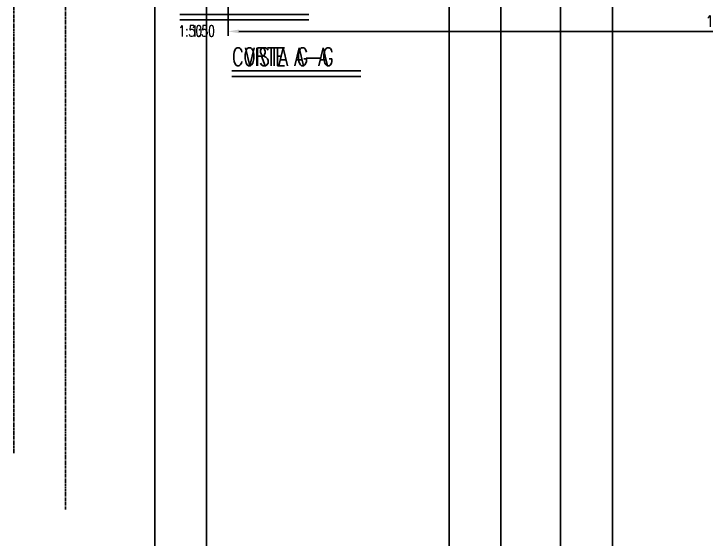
# Model space of a CAD drawing. Header units: millimetres. Extents: x 13669 to 217197, y -88248 to 24578.
# Drawn here: x 62035 to 69707, y -72369 to -66545 of the extents above; entities that cross this region are included whole.
import ezdxf

# ---------------------------------------------------------------- set-up
doc = ezdxf.new("R2010")
doc.units = ezdxf.units.MM
doc.linetypes.add('CENTER', pattern=[50.8, 31.75, -6.35, 6.35, -6.35])
for name, color, linetype in [('Tx-EJES', 1, 'CENTER'), ('Tx_DDIM', 1, 'Continuous'), ('Tx_TEXTOS', 3, 'Continuous'), ('Tx_TEXTOS 2.5', 3, 'Continuous'), ('Tx_TEXTOS 4', 4, 'Continuous')]:
    doc.layers.add(name, color=color, linetype=linetype)
doc.styles.add('ROMANS', font='romans.shx', dxfattribs={"width": 0.9})
doc.styles.add('Tx_texto', font='romans.shx')
doc.dimstyles.new('ESC 1-50', dxfattribs={"dimscale": 50, "dimtxt": 2.5, "dimasz": 2.4, "dimexe": 1, "dimexo": 1, "dimgap": 1, "dimtad": 1, "dimdec": 0, "dimtxsty": 'ROMANS', "dimcen": 2.5, "dimclrd": 256, "dimclre": 256, "dimclrt": 3, "dimadec": 0, "dimazin": 2, "dimtfac": 0.5, "dimtdec": 0, "dimtmove": 0, "dimatfit": 3, "dimfxl": 1, "dimtfill": 1, "dimtfillclr": 256, "dimtolj": 2, "dimlwd": -1, "dimarcsym": 0})

# ---------------------------------------------------------------- blocks, each defined once
blk = doc.blocks.new('*D298')
at = {"layer": 'Defpoints', "color": 0, "transparency": 16777216}
for p in [(63834.5, -19117.9), (74894.8, -19174.3), (74894.8, -19587.9)]:
    blk.add_point(p, dxfattribs=at)
at = {"layer": 'Tx_DDIM', "lineweight": -2, "transparency": 16777216}
for p, q in [((63834.5, -19167.9), (63834.5, -19637.9)), ((74894.8, -19224.3), (74894.8, -19637.9))]:
    blk.add_line(p, q, dxfattribs=at)
at = {"layer": 'Tx_DDIM', "transparency": 16777216}
blk.add_line((63954.5, -19587.9), (74774.8, -19587.9), dxfattribs=at)
for points in [[(63954.5, -19567.9), (63954.5, -19607.9), (63834.5, -19587.9)], [(74774.8, -19567.9), (74774.8, -19607.9), (74894.8, -19587.9)]]:
    blk.add_solid(points, dxfattribs=at)
at = {"layer": 'Tx_DDIM', "color": 3, "transparency": 16777216, "insert": (69364.6, -19475.4), "char_height": 125, "attachment_point": 5, "style": 'ROMANS', "bg_fill": 3, "box_fill_scale": 1.1, "bg_fill_color": 256, "bg_fill_true_color": 13158600, "bg_fill_transparency": 0}
blk.add_mtext('\\A2;11060', dxfattribs=at)
blk = doc.blocks.new('A$Cb393e613')
blk.add_line((5973.3, 4504.6), (5973.3, 29482.5))
at = {"layer": 'Tx-EJES'}
blk.add_line((4410.8, 16207.3), (4410.8, 32117.4), dxfattribs=at)
at = {"layer": 'Tx_TEXTOS'}
for p, q in [((6250.7, 21070), (7540.3, 21070)), ((6390.8, 21070), (7680.4, 21070)), ((6250.7, 21010), (7540.3, 21010)), ((6390.8, 21010), (7680.4, 21010))]:
    blk.add_line(p, q, dxfattribs=at)
at = {"layer": 'Tx_TEXTOS 2.5', "style": 'Tx_texto', "width": 0.7}
for p in [(6234.9, 20825.2), (6375.1, 20825.2)]:
    blk.add_attdef('1:50', p, '', height=125, dxfattribs=at)
at = {"layer": 'Tx_TEXTOS 4', "style": 'Tx_texto', "width": 0.7}
for s, p in [('CORTE A-A', (6255.8, 21127.3)), ('VISTA G-G', (6396, 21127.3))]:
    blk.add_text(s, height=200, dxfattribs=at).set_placement(p)
at = {"layer": 'Tx_DDIM'}
dim = blk.add_linear_dim(base=(17270.7, 21508.6), p1=(6210.3, 21978.6), p2=(17270.7, 21922.2), dimstyle='ESC 1-50', dxfattribs=at)
dim.commit()
dim.dimension.update_dxf_attribs({"geometry": '*D298', "text_midpoint": (11740.5, 21621.1), "insert": (-57624.1, 41096.5)})
for p, q in [((10470.2, 4161.8), (10470.2, 29655.1)), ((9234.6, 0), (9234.6, 26698.7))]:
    blk.add_line(p, q)

msp = doc.modelspace()

# ---------------------------------------------------------------- block references
msp.add_blockref('A$Cb393e613', (58198.3266401, -88247.7902922))

# ---------------------------------------------------------------- next in the draw order: linework, layer by layer
for p, q in [((68094.3747482, -83461.3168472), (68094.3747482, -57967.9793385)), ((63597.4744283, -83118.4535441), (63597.4744283, -58140.6001647)), ((66858.7472795, -87623.0998562), (66858.7472795, -60924.4433938))]:
    msp.add_line(p, q)
at = {"layer": 'Tx-EJES'}
msp.add_line((62034.974428, -71415.7573875), (62034.974428, -55505.6791276), dxfattribs=at)
at = {"layer": 'Tx_TEXTOS'}
for p, q in [((63874.8100663, -66553.0565841), (65164.44196, -66553.0565841)), ((64014.9552539, -66553.0565841), (65304.5871476, -66553.0565841)), ((63874.8100663, -66613.0564341), (65164.44196, -66613.0564341)), ((64014.9552539, -66613.0564341), (65304.5871476, -66613.0564341))]:
    msp.add_line(p, q, dxfattribs=at)

# ---------------------------------------------------------------- next in the draw order: texts
at = {"layer": 'Tx_TEXTOS 2.5', "style": 'Tx_texto', "width": 0.7}
for p in [(63859.0788446, -66797.8639662), (63999.2240322, -66797.8639662)]:
    msp.add_attdef('1:50', p, '', height=125, dxfattribs=at)

doc.saveas('drawing.dxf')
